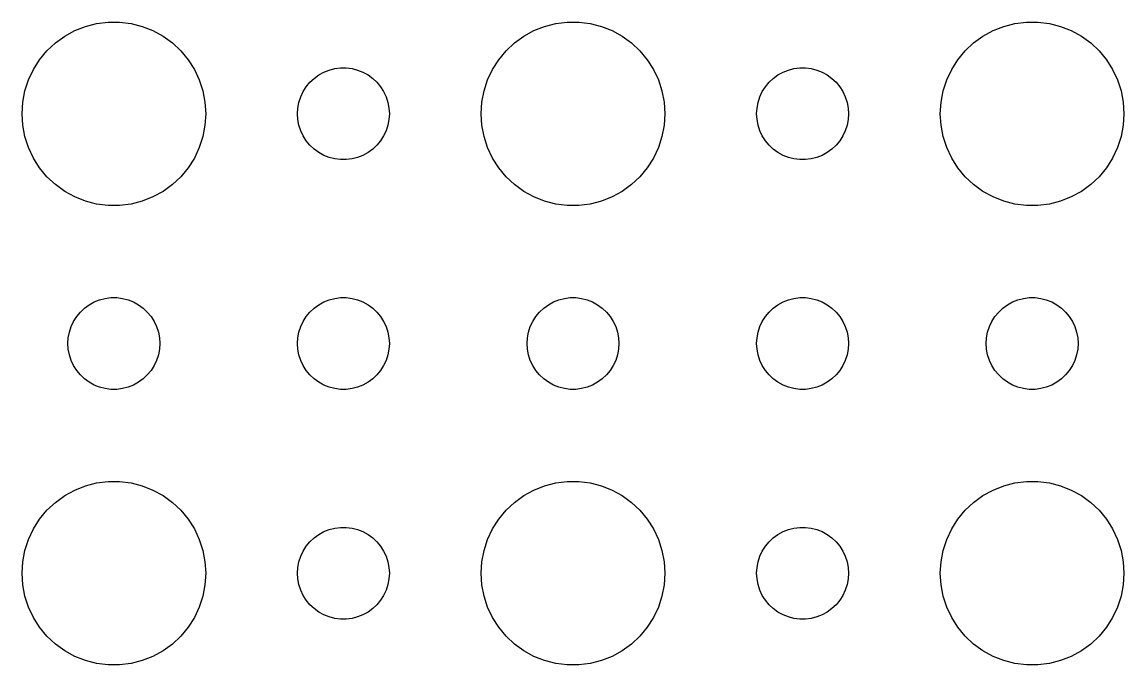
# Model space of a CAD drawing. Header units: metres. Extents: x -157 to 157, y -157 to 157.
# Drawn here: x -123 to -87, y -2.99 to 17.99 of the extents above; entities that cross this region are included whole.
import ezdxf

# ---------------------------------------------------------------- set-up
doc = ezdxf.new("R2010")
doc.units = ezdxf.units.M

msp = doc.modelspace()

# ---------------------------------------------------------------- linework, layer by layer
for p, q in [((-121.607, 17.533), (-121.277, 17.7145)), ((-121.277, 17.7145), (-120.927, 17.8532)), ((-120.927, 17.8532), (-120.562, 17.9469)), ((-120.562, 17.9469), (-120.188, 17.9941)), ((-120.188, 17.9941), (-119.812, 17.9941)), ((-119.812, 17.9941), (-119.438, 17.9469)), ((-119.438, 17.9469), (-119.073, 17.8532)), ((-119.073, 17.8532), (-118.723, 17.7145)), ((-118.723, 17.7145), (-118.393, 17.533)), ((-106.607, 17.533), (-106.277, 17.7145)), ((-106.277, 17.7145), (-105.927, 17.8532)), ((-105.927, 17.8532), (-105.562, 17.9469)), ((-105.562, 17.9469), (-105.188, 17.9941)), ((-105.188, 17.9941), (-104.812, 17.9941)), ((-104.812, 17.9941), (-104.438, 17.9469)), ((-104.438, 17.9469), (-104.073, 17.8532)), ((-104.073, 17.8532), (-103.723, 17.7145)), ((-103.723, 17.7145), (-103.393, 17.533)), ((-91.6075, 17.533), (-91.2773, 17.7145)), ((-91.2773, 17.7145), (-90.927, 17.8532)), ((-90.927, 17.8532), (-90.5621, 17.9469)), ((-90.5621, 17.9469), (-90.1884, 17.9941)), ((-90.1884, 17.9941), (-89.8116, 17.9941)), ((-89.8116, 17.9941), (-89.4379, 17.9469)), ((-89.4379, 17.9469), (-89.073, 17.8532)), ((-89.073, 17.8532), (-88.7227, 17.7145)), ((-88.7227, 17.7145), (-88.3925, 17.533)), ((-122.187, 17.0536), (-121.912, 17.3115)), ((-121.912, 17.3115), (-121.607, 17.533)), ((-118.393, 17.533), (-118.088, 17.3115)), ((-118.088, 17.3115), (-117.813, 17.0536)), ((-107.187, 17.0536), (-106.912, 17.3115)), ((-106.912, 17.3115), (-106.607, 17.533)), ((-103.393, 17.533), (-103.088, 17.3115)), ((-103.088, 17.3115), (-102.813, 17.0536)), ((-92.1869, 17.0536), (-91.9123, 17.3115)), ((-91.9123, 17.3115), (-91.6075, 17.533)), ((-88.3925, 17.533), (-88.0877, 17.3115)), ((-88.0877, 17.3115), (-87.8131, 17.0536)), ((-122.427, 16.7634), (-122.187, 17.0536)), ((-117.813, 17.0536), (-117.573, 16.7634)), ((-107.427, 16.7634), (-107.187, 17.0536)), ((-102.813, 17.0536), (-102.573, 16.7634)), ((-92.427, 16.7634), (-92.1869, 17.0536)), ((-87.8131, 17.0536), (-87.573, 16.7634)), ((-122.629, 16.4453), (-122.427, 16.7634)), ((-117.573, 16.7634), (-117.371, 16.4453)), ((-107.629, 16.4453), (-107.427, 16.7634)), ((-102.573, 16.7634), (-102.371, 16.4453)), ((-92.6289, 16.4453), (-92.427, 16.7634)), ((-87.573, 16.7634), (-87.3711, 16.4453)), ((-122.789, 16.1044), (-122.629, 16.4453)), ((-117.371, 16.4453), (-117.211, 16.1044)), ((-113.456, 16.1558), (-113.304, 16.2665)), ((-113.304, 16.2665), (-113.139, 16.3572)), ((-113.139, 16.3572), (-112.964, 16.4266)), ((-112.964, 16.4266), (-112.781, 16.4734)), ((-112.781, 16.4734), (-112.594, 16.497)), ((-112.594, 16.497), (-112.406, 16.497)), ((-112.406, 16.497), (-112.219, 16.4734)), ((-112.219, 16.4734), (-112.036, 16.4266)), ((-112.036, 16.4266), (-111.861, 16.3572)), ((-111.861, 16.3572), (-111.696, 16.2665)), ((-111.696, 16.2665), (-111.544, 16.1558)), ((-107.789, 16.1044), (-107.629, 16.4453)), ((-102.371, 16.4453), (-102.211, 16.1044)), ((-98.4561, 16.1558), (-98.3037, 16.2665)), ((-98.3037, 16.2665), (-98.1387, 16.3572)), ((-98.1387, 16.3572), (-97.9635, 16.4266)), ((-97.9635, 16.4266), (-97.7811, 16.4734)), ((-97.7811, 16.4734), (-97.5942, 16.497)), ((-97.5942, 16.497), (-97.4058, 16.497)), ((-97.4058, 16.497), (-97.2189, 16.4734)), ((-97.2189, 16.4734), (-97.0365, 16.4266)), ((-97.0365, 16.4266), (-96.8613, 16.3572)), ((-96.8613, 16.3572), (-96.6963, 16.2665)), ((-96.6963, 16.2665), (-96.5439, 16.1558)), ((-92.7893, 16.1044), (-92.6289, 16.4453)), ((-87.3711, 16.4453), (-87.2107, 16.1044)), ((-122.906, 15.7461), (-122.789, 16.1044)), ((-117.211, 16.1044), (-117.094, 15.7461)), ((-113.814, 15.7226), (-113.714, 15.8817)), ((-113.714, 15.8817), (-113.593, 16.0268)), ((-113.593, 16.0268), (-113.456, 16.1558)), ((-111.544, 16.1558), (-111.407, 16.0268)), ((-111.407, 16.0268), (-111.286, 15.8817)), ((-111.286, 15.8817), (-111.186, 15.7226)), ((-107.906, 15.7461), (-107.789, 16.1044)), ((-102.211, 16.1044), (-102.094, 15.7461)), ((-98.8145, 15.7226), (-98.7135, 15.8817)), ((-98.7135, 15.8817), (-98.5934, 16.0268)), ((-98.5934, 16.0268), (-98.4561, 16.1558)), ((-96.5439, 16.1558), (-96.4065, 16.0268)), ((-96.4065, 16.0268), (-96.2865, 15.8817)), ((-96.2865, 15.8817), (-96.1855, 15.7226)), ((-92.9057, 15.7461), (-92.7893, 16.1044)), ((-87.2107, 16.1044), (-87.0943, 15.7461)), ((-122.976, 15.376), (-122.906, 15.7461)), ((-117.094, 15.7461), (-117.024, 15.376)), ((-113.953, 15.373), (-113.895, 15.5522)), ((-113.895, 15.5522), (-113.814, 15.7226)), ((-111.186, 15.7226), (-111.105, 15.5522)), ((-111.105, 15.5522), (-111.047, 15.373)), ((-107.976, 15.376), (-107.906, 15.7461)), ((-102.094, 15.7461), (-102.024, 15.376)), ((-98.9529, 15.373), (-98.8947, 15.5522)), ((-98.8947, 15.5522), (-98.8145, 15.7226)), ((-96.1855, 15.7226), (-96.1053, 15.5522)), ((-96.1053, 15.5522), (-96.0471, 15.373)), ((-92.9763, 15.376), (-92.9057, 15.7461)), ((-87.0943, 15.7461), (-87.0237, 15.376)), ((-123, 15), (-122.976, 15.376)), ((-117.024, 15.376), (-117, 15)), ((-114, 15), (-113.988, 15.188)), ((-113.988, 15.188), (-113.953, 15.373)), ((-111.047, 15.373), (-111.012, 15.188)), ((-111.012, 15.188), (-111, 15)), ((-108, 15), (-107.976, 15.376)), ((-102.024, 15.376), (-102, 15)), ((-99, 15), (-98.9882, 15.188)), ((-98.9882, 15.188), (-98.9529, 15.373)), ((-96.0471, 15.373), (-96.0118, 15.188)), ((-96.0118, 15.188), (-96, 15)), ((-93, 15), (-92.9763, 15.376)), ((-87.0237, 15.376), (-87, 15)), ((-122.976, 14.624), (-123, 15)), ((-117, 15), (-117.024, 14.624)), ((-113.988, 14.812), (-114, 15)), ((-113.953, 14.627), (-113.988, 14.812)), ((-111.012, 14.812), (-111.047, 14.627)), ((-111, 15), (-111.012, 14.812)), ((-107.976, 14.624), (-108, 15)), ((-102, 15), (-102.024, 14.624)), ((-98.9882, 14.812), (-99, 15)), ((-98.9529, 14.627), (-98.9882, 14.812)), ((-96.0118, 14.812), (-96.0471, 14.627)), ((-96, 15), (-96.0118, 14.812)), ((-92.9763, 14.624), (-93, 15)), ((-87, 15), (-87.0237, 14.624)), ((-122.906, 14.2539), (-122.976, 14.624)), ((-117.024, 14.624), (-117.094, 14.2539)), ((-113.895, 14.4478), (-113.953, 14.627)), ((-113.814, 14.2774), (-113.895, 14.4478)), ((-111.105, 14.4478), (-111.186, 14.2774)), ((-111.047, 14.627), (-111.105, 14.4478)), ((-107.906, 14.2539), (-107.976, 14.624)), ((-102.024, 14.624), (-102.094, 14.2539)), ((-98.8947, 14.4478), (-98.9529, 14.627)), ((-98.8145, 14.2774), (-98.8947, 14.4478)), ((-96.1053, 14.4478), (-96.1855, 14.2774)), ((-96.0471, 14.627), (-96.1053, 14.4478)), ((-92.9057, 14.2539), (-92.9763, 14.624)), ((-87.0237, 14.624), (-87.0943, 14.2539)), ((-122.789, 13.8956), (-122.906, 14.2539)), ((-117.094, 14.2539), (-117.211, 13.8956)), ((-113.714, 14.1183), (-113.814, 14.2774)), ((-113.593, 13.9732), (-113.714, 14.1183)), ((-111.286, 14.1183), (-111.407, 13.9732)), ((-111.186, 14.2774), (-111.286, 14.1183)), ((-107.789, 13.8956), (-107.906, 14.2539)), ((-102.094, 14.2539), (-102.211, 13.8956)), ((-98.7135, 14.1183), (-98.8145, 14.2774)), ((-98.5934, 13.9732), (-98.7135, 14.1183)), ((-96.2865, 14.1183), (-96.4065, 13.9732)), ((-96.1855, 14.2774), (-96.2865, 14.1183)), ((-92.7893, 13.8956), (-92.9057, 14.2539)), ((-87.0943, 14.2539), (-87.2107, 13.8956)), ((-122.629, 13.5547), (-122.789, 13.8956)), ((-117.211, 13.8956), (-117.371, 13.5547)), ((-113.456, 13.8442), (-113.593, 13.9732)), ((-113.304, 13.7335), (-113.456, 13.8442)), ((-113.139, 13.6427), (-113.304, 13.7335)), ((-111.696, 13.7335), (-111.861, 13.6427)), ((-111.544, 13.8442), (-111.696, 13.7335)), ((-111.407, 13.9732), (-111.544, 13.8442)), ((-107.629, 13.5547), (-107.789, 13.8956)), ((-102.211, 13.8956), (-102.371, 13.5547)), ((-98.4561, 13.8442), (-98.5934, 13.9732)), ((-98.3037, 13.7335), (-98.4561, 13.8442)), ((-98.1387, 13.6427), (-98.3037, 13.7335)), ((-96.6963, 13.7335), (-96.8613, 13.6427)), ((-96.5439, 13.8442), (-96.6963, 13.7335)), ((-96.4065, 13.9732), (-96.5439, 13.8442)), ((-92.6289, 13.5547), (-92.7893, 13.8956)), ((-87.2107, 13.8956), (-87.3711, 13.5547)), ((-122.427, 13.2366), (-122.629, 13.5547)), ((-117.371, 13.5547), (-117.573, 13.2366)), ((-112.964, 13.5734), (-113.139, 13.6427)), ((-112.781, 13.5266), (-112.964, 13.5734)), ((-112.594, 13.5029), (-112.781, 13.5266)), ((-112.406, 13.5029), (-112.594, 13.5029)), ((-112.219, 13.5266), (-112.406, 13.5029)), ((-112.036, 13.5734), (-112.219, 13.5266)), ((-111.861, 13.6427), (-112.036, 13.5734)), ((-107.427, 13.2366), (-107.629, 13.5547)), ((-102.371, 13.5547), (-102.573, 13.2366)), ((-97.9635, 13.5734), (-98.1387, 13.6427)), ((-97.7811, 13.5266), (-97.9635, 13.5734)), ((-97.5942, 13.5029), (-97.7811, 13.5266)), ((-97.4058, 13.5029), (-97.5942, 13.5029)), ((-97.2189, 13.5266), (-97.4058, 13.5029)), ((-97.0365, 13.5734), (-97.2189, 13.5266)), ((-96.8613, 13.6427), (-97.0365, 13.5734)), ((-92.427, 13.2366), (-92.6289, 13.5547)), ((-87.3711, 13.5547), (-87.573, 13.2366)), ((-122.187, 12.9464), (-122.427, 13.2366)), ((-117.573, 13.2366), (-117.813, 12.9464)), ((-107.187, 12.9464), (-107.427, 13.2366)), ((-102.573, 13.2366), (-102.813, 12.9464)), ((-92.1869, 12.9464), (-92.427, 13.2366)), ((-87.573, 13.2366), (-87.8131, 12.9464)), ((-121.912, 12.6884), (-122.187, 12.9464)), ((-121.607, 12.467), (-121.912, 12.6884)), ((-118.088, 12.6884), (-118.393, 12.467)), ((-117.813, 12.9464), (-118.088, 12.6884)), ((-106.912, 12.6884), (-107.187, 12.9464)), ((-106.607, 12.467), (-106.912, 12.6884)), ((-103.088, 12.6884), (-103.393, 12.467)), ((-102.813, 12.9464), (-103.088, 12.6884)), ((-91.9123, 12.6884), (-92.1869, 12.9464)), ((-91.6075, 12.467), (-91.9123, 12.6884)), ((-88.0877, 12.6884), (-88.3925, 12.467)), ((-87.8131, 12.9464), (-88.0877, 12.6884)), ((-121.277, 12.2855), (-121.607, 12.467)), ((-120.927, 12.1468), (-121.277, 12.2855)), ((-118.723, 12.2855), (-119.073, 12.1468)), ((-118.393, 12.467), (-118.723, 12.2855)), ((-106.277, 12.2855), (-106.607, 12.467)), ((-105.927, 12.1468), (-106.277, 12.2855)), ((-103.723, 12.2855), (-104.073, 12.1468)), ((-103.393, 12.467), (-103.723, 12.2855)), ((-91.2773, 12.2855), (-91.6075, 12.467)), ((-90.927, 12.1468), (-91.2773, 12.2855)), ((-88.7227, 12.2855), (-89.073, 12.1468)), ((-88.3925, 12.467), (-88.7227, 12.2855)), ((-120.562, 12.0531), (-120.927, 12.1468)), ((-120.188, 12.0059), (-120.562, 12.0531)), ((-119.812, 12.0059), (-120.188, 12.0059)), ((-119.438, 12.0531), (-119.812, 12.0059)), ((-119.073, 12.1468), (-119.438, 12.0531)), ((-105.562, 12.0531), (-105.927, 12.1468)), ((-105.188, 12.0059), (-105.562, 12.0531)), ((-104.812, 12.0059), (-105.188, 12.0059)), ((-104.438, 12.0531), (-104.812, 12.0059)), ((-104.073, 12.1468), (-104.438, 12.0531)), ((-90.5621, 12.0531), (-90.927, 12.1468)), ((-90.1884, 12.0059), (-90.5621, 12.0531)), ((-89.8116, 12.0059), (-90.1884, 12.0059)), ((-89.4379, 12.0531), (-89.8116, 12.0059)), ((-89.073, 12.1468), (-89.4379, 12.0531)), ((-121.093, 8.52681), (-120.956, 8.65576)), ((-120.956, 8.65576), (-120.804, 8.76648)), ((-120.804, 8.76648), (-120.639, 8.85724)), ((-120.639, 8.85724), (-120.464, 8.92657)), ((-120.464, 8.92657), (-120.281, 8.97342)), ((-120.281, 8.97342), (-120.094, 8.99704)), ((-120.094, 8.99704), (-119.906, 8.99704)), ((-119.906, 8.99704), (-119.719, 8.97342)), ((-119.719, 8.97342), (-119.536, 8.92657)), ((-119.536, 8.92657), (-119.361, 8.85724)), ((-119.361, 8.85724), (-119.196, 8.76648)), ((-119.196, 8.76648), (-119.044, 8.65576)), ((-119.044, 8.65576), (-118.907, 8.52681)), ((-113.593, 8.52681), (-113.456, 8.65576)), ((-113.456, 8.65576), (-113.304, 8.76648)), ((-113.304, 8.76648), (-113.139, 8.85724)), ((-113.139, 8.85724), (-112.964, 8.92657)), ((-112.964, 8.92657), (-112.781, 8.97342)), ((-112.781, 8.97342), (-112.594, 8.99704)), ((-112.594, 8.99704), (-112.406, 8.99704)), ((-112.406, 8.99704), (-112.219, 8.97342)), ((-112.219, 8.97342), (-112.036, 8.92657)), ((-112.036, 8.92657), (-111.861, 8.85724)), ((-111.861, 8.85724), (-111.696, 8.76648)), ((-111.696, 8.76648), (-111.544, 8.65576)), ((-111.544, 8.65576), (-111.407, 8.52681)), ((-106.093, 8.52681), (-105.956, 8.65576)), ((-105.956, 8.65576), (-105.804, 8.76648)), ((-105.804, 8.76648), (-105.639, 8.85724)), ((-105.639, 8.85724), (-105.464, 8.92657)), ((-105.464, 8.92657), (-105.281, 8.97342)), ((-105.281, 8.97342), (-105.094, 8.99704)), ((-105.094, 8.99704), (-104.906, 8.99704)), ((-104.906, 8.99704), (-104.719, 8.97342)), ((-104.719, 8.97342), (-104.536, 8.92657)), ((-104.536, 8.92657), (-104.361, 8.85724)), ((-104.361, 8.85724), (-104.196, 8.76648)), ((-104.196, 8.76648), (-104.044, 8.65576)), ((-104.044, 8.65576), (-103.907, 8.52681)), ((-98.5934, 8.52681), (-98.4561, 8.65576)), ((-98.4561, 8.65576), (-98.3037, 8.76648)), ((-98.3037, 8.76648), (-98.1387, 8.85724)), ((-98.1387, 8.85724), (-97.9635, 8.92657)), ((-97.9635, 8.92657), (-97.7811, 8.97342)), ((-97.7811, 8.97342), (-97.5942, 8.99704)), ((-97.5942, 8.99704), (-97.4058, 8.99704)), ((-97.4058, 8.99704), (-97.2189, 8.97342)), ((-97.2189, 8.97342), (-97.0365, 8.92657)), ((-97.0365, 8.92657), (-96.8613, 8.85724)), ((-96.8613, 8.85724), (-96.6963, 8.76648)), ((-96.6963, 8.76648), (-96.5439, 8.65576)), ((-96.5439, 8.65576), (-96.4065, 8.52681)), ((-91.0934, 8.52681), (-90.9561, 8.65576)), ((-90.9561, 8.65576), (-90.8037, 8.76648)), ((-90.8037, 8.76648), (-90.6387, 8.85724)), ((-90.6387, 8.85724), (-90.4635, 8.92657)), ((-90.4635, 8.92657), (-90.2811, 8.97342)), ((-90.2811, 8.97342), (-90.0942, 8.99704)), ((-90.0942, 8.99704), (-89.9058, 8.99704)), ((-89.9058, 8.99704), (-89.7189, 8.97342)), ((-89.7189, 8.97342), (-89.5365, 8.92657)), ((-89.5365, 8.92657), (-89.3613, 8.85724)), ((-89.3613, 8.85724), (-89.1963, 8.76648)), ((-89.1963, 8.76648), (-89.0439, 8.65576)), ((-89.0439, 8.65576), (-88.9065, 8.52681)), ((-121.314, 8.22263), (-121.214, 8.38167)), ((-121.214, 8.38167), (-121.093, 8.52681)), ((-118.907, 8.52681), (-118.786, 8.38167)), ((-118.786, 8.38167), (-118.686, 8.22263)), ((-113.814, 8.22263), (-113.714, 8.38167)), ((-113.714, 8.38167), (-113.593, 8.52681)), ((-111.407, 8.52681), (-111.286, 8.38167)), ((-111.286, 8.38167), (-111.186, 8.22263)), ((-106.314, 8.22263), (-106.214, 8.38167)), ((-106.214, 8.38167), (-106.093, 8.52681)), ((-103.907, 8.52681), (-103.786, 8.38167)), ((-103.786, 8.38167), (-103.686, 8.22263)), ((-98.8145, 8.22263), (-98.7135, 8.38167)), ((-98.7135, 8.38167), (-98.5934, 8.52681)), ((-96.4065, 8.52681), (-96.2865, 8.38167)), ((-96.2865, 8.38167), (-96.1855, 8.22263)), ((-91.3145, 8.22263), (-91.2135, 8.38167)), ((-91.2135, 8.38167), (-91.0934, 8.52681)), ((-88.9065, 8.52681), (-88.7865, 8.38167)), ((-88.7865, 8.38167), (-88.6855, 8.22263)), ((-121.453, 7.87303), (-121.395, 8.05219)), ((-121.395, 8.05219), (-121.314, 8.22263)), ((-118.686, 8.22263), (-118.605, 8.05219)), ((-118.605, 8.05219), (-118.547, 7.87303)), ((-113.953, 7.87303), (-113.895, 8.05219)), ((-113.895, 8.05219), (-113.814, 8.22263)), ((-111.186, 8.22263), (-111.105, 8.05219)), ((-111.105, 8.05219), (-111.047, 7.87303)), ((-106.453, 7.87303), (-106.395, 8.05219)), ((-106.395, 8.05219), (-106.314, 8.22263)), ((-103.686, 8.22263), (-103.605, 8.05219)), ((-103.605, 8.05219), (-103.547, 7.87303)), ((-98.9529, 7.87303), (-98.8947, 8.05219)), ((-98.8947, 8.05219), (-98.8145, 8.22263)), ((-96.1855, 8.22263), (-96.1053, 8.05219)), ((-96.1053, 8.05219), (-96.0471, 7.87303)), ((-91.4529, 7.87303), (-91.3947, 8.05219)), ((-91.3947, 8.05219), (-91.3145, 8.22263)), ((-88.6855, 8.22263), (-88.6053, 8.05219)), ((-88.6053, 8.05219), (-88.5471, 7.87303)), ((-121.5, 7.5), (-121.488, 7.68799)), ((-121.488, 7.68799), (-121.453, 7.87303)), ((-118.547, 7.87303), (-118.512, 7.68799)), ((-118.512, 7.68799), (-118.5, 7.5)), ((-114, 7.5), (-113.988, 7.68799)), ((-113.988, 7.68799), (-113.953, 7.87303)), ((-111.047, 7.87303), (-111.012, 7.68799)), ((-111.012, 7.68799), (-111, 7.5)), ((-106.5, 7.5), (-106.488, 7.68799)), ((-106.488, 7.68799), (-106.453, 7.87303)), ((-103.547, 7.87303), (-103.512, 7.68799)), ((-103.512, 7.68799), (-103.5, 7.5)), ((-99, 7.5), (-98.9882, 7.68799)), ((-98.9882, 7.68799), (-98.9529, 7.87303)), ((-96.0471, 7.87303), (-96.0118, 7.68799)), ((-96.0118, 7.68799), (-96, 7.5)), ((-91.5, 7.5), (-91.4882, 7.68799)), ((-91.4882, 7.68799), (-91.4529, 7.87303)), ((-88.5471, 7.87303), (-88.5118, 7.68799)), ((-88.5118, 7.68799), (-88.5, 7.5)), ((-121.488, 7.312), (-121.5, 7.5)), ((-121.453, 7.12695), (-121.488, 7.312)), ((-118.512, 7.312), (-118.547, 7.12695)), ((-118.5, 7.5), (-118.512, 7.312)), ((-113.988, 7.312), (-114, 7.5)), ((-113.953, 7.12695), (-113.988, 7.312)), ((-111.012, 7.312), (-111.047, 7.12695)), ((-111, 7.5), (-111.012, 7.312)), ((-106.488, 7.312), (-106.5, 7.5)), ((-106.453, 7.12695), (-106.488, 7.312)), ((-103.512, 7.312), (-103.547, 7.12695)), ((-103.5, 7.5), (-103.512, 7.312)), ((-98.9882, 7.312), (-99, 7.5)), ((-98.9529, 7.12695), (-98.9882, 7.312)), ((-96.0118, 7.312), (-96.0471, 7.12695)), ((-96, 7.5), (-96.0118, 7.312)), ((-91.4882, 7.312), (-91.5, 7.5)), ((-91.4529, 7.12695), (-91.4882, 7.312)), ((-88.5118, 7.312), (-88.5471, 7.12695)), ((-88.5, 7.5), (-88.5118, 7.312)), ((-121.395, 6.9478), (-121.453, 7.12695)), ((-121.314, 6.77736), (-121.395, 6.9478)), ((-118.605, 6.9478), (-118.686, 6.77736)), ((-118.547, 7.12695), (-118.605, 6.9478)), ((-113.895, 6.9478), (-113.953, 7.12695)), ((-113.814, 6.77736), (-113.895, 6.9478)), ((-111.105, 6.9478), (-111.186, 6.77736)), ((-111.047, 7.12695), (-111.105, 6.9478)), ((-106.395, 6.9478), (-106.453, 7.12695)), ((-106.314, 6.77736), (-106.395, 6.9478)), ((-103.605, 6.9478), (-103.686, 6.77736)), ((-103.547, 7.12695), (-103.605, 6.9478)), ((-98.8947, 6.9478), (-98.9529, 7.12695)), ((-98.8145, 6.77736), (-98.8947, 6.9478)), ((-96.1053, 6.9478), (-96.1855, 6.77736)), ((-96.0471, 7.12695), (-96.1053, 6.9478)), ((-91.3947, 6.9478), (-91.4529, 7.12695)), ((-91.3145, 6.77736), (-91.3947, 6.9478)), ((-88.6053, 6.9478), (-88.6855, 6.77736)), ((-88.5471, 7.12695), (-88.6053, 6.9478)), ((-121.214, 6.61832), (-121.314, 6.77736)), ((-121.093, 6.47318), (-121.214, 6.61832)), ((-118.786, 6.61832), (-118.907, 6.47318)), ((-118.686, 6.77736), (-118.786, 6.61832)), ((-113.714, 6.61832), (-113.814, 6.77736)), ((-113.593, 6.47318), (-113.714, 6.61832)), ((-111.286, 6.61832), (-111.407, 6.47318)), ((-111.186, 6.77736), (-111.286, 6.61832)), ((-106.214, 6.61832), (-106.314, 6.77736)), ((-106.093, 6.47318), (-106.214, 6.61832)), ((-103.786, 6.61832), (-103.907, 6.47318)), ((-103.686, 6.77736), (-103.786, 6.61832)), ((-98.7135, 6.61832), (-98.8145, 6.77736)), ((-98.5934, 6.47318), (-98.7135, 6.61832)), ((-96.2865, 6.61832), (-96.4065, 6.47318)), ((-96.1855, 6.77736), (-96.2865, 6.61832)), ((-91.2135, 6.61832), (-91.3145, 6.77736)), ((-91.0934, 6.47318), (-91.2135, 6.61832)), ((-88.7865, 6.61832), (-88.9065, 6.47318)), ((-88.6855, 6.77736), (-88.7865, 6.61832)), ((-120.956, 6.34422), (-121.093, 6.47318)), ((-120.804, 6.23351), (-120.956, 6.34422)), ((-120.639, 6.14275), (-120.804, 6.23351)), ((-120.464, 6.07341), (-120.639, 6.14275)), ((-119.361, 6.14275), (-119.536, 6.07341)), ((-119.196, 6.23351), (-119.361, 6.14275)), ((-119.044, 6.34422), (-119.196, 6.23351)), ((-118.907, 6.47318), (-119.044, 6.34422)), ((-113.456, 6.34422), (-113.593, 6.47318)), ((-113.304, 6.23351), (-113.456, 6.34422)), ((-113.139, 6.14275), (-113.304, 6.23351)), ((-112.964, 6.07341), (-113.139, 6.14275)), ((-111.861, 6.14275), (-112.036, 6.07341)), ((-111.696, 6.23351), (-111.861, 6.14275)), ((-111.544, 6.34422), (-111.696, 6.23351)), ((-111.407, 6.47318), (-111.544, 6.34422)), ((-105.956, 6.34422), (-106.093, 6.47318)), ((-105.804, 6.23351), (-105.956, 6.34422)), ((-105.639, 6.14275), (-105.804, 6.23351)), ((-105.464, 6.07341), (-105.639, 6.14275)), ((-104.361, 6.14275), (-104.536, 6.07341)), ((-104.196, 6.23351), (-104.361, 6.14275)), ((-104.044, 6.34422), (-104.196, 6.23351)), ((-103.907, 6.47318), (-104.044, 6.34422)), ((-98.4561, 6.34422), (-98.5934, 6.47318)), ((-98.3037, 6.23351), (-98.4561, 6.34422)), ((-98.1387, 6.14275), (-98.3037, 6.23351)), ((-97.9635, 6.07341), (-98.1387, 6.14275)), ((-96.8613, 6.14275), (-97.0365, 6.07341)), ((-96.6963, 6.23351), (-96.8613, 6.14275)), ((-96.5439, 6.34422), (-96.6963, 6.23351)), ((-96.4065, 6.47318), (-96.5439, 6.34422)), ((-90.9561, 6.34422), (-91.0934, 6.47318)), ((-90.8037, 6.23351), (-90.9561, 6.34422)), ((-90.6387, 6.14275), (-90.8037, 6.23351)), ((-90.4635, 6.07341), (-90.6387, 6.14275)), ((-89.3613, 6.14275), (-89.5365, 6.07341)), ((-89.1963, 6.23351), (-89.3613, 6.14275)), ((-89.0439, 6.34422), (-89.1963, 6.23351)), ((-88.9065, 6.47318), (-89.0439, 6.34422)), ((-120.281, 6.02657), (-120.464, 6.07341)), ((-120.094, 6.00294), (-120.281, 6.02657)), ((-119.906, 6.00294), (-120.094, 6.00294)), ((-119.719, 6.02657), (-119.906, 6.00294)), ((-119.536, 6.07341), (-119.719, 6.02657)), ((-112.781, 6.02657), (-112.964, 6.07341)), ((-112.594, 6.00294), (-112.781, 6.02657)), ((-112.406, 6.00294), (-112.594, 6.00294)), ((-112.219, 6.02657), (-112.406, 6.00294)), ((-112.036, 6.07341), (-112.219, 6.02657)), ((-105.281, 6.02657), (-105.464, 6.07341)), ((-105.094, 6.00294), (-105.281, 6.02657)), ((-104.906, 6.00294), (-105.094, 6.00294)), ((-104.719, 6.02657), (-104.906, 6.00294)), ((-104.536, 6.07341), (-104.719, 6.02657)), ((-97.7811, 6.02657), (-97.9635, 6.07341)), ((-97.5942, 6.00294), (-97.7811, 6.02657)), ((-97.4058, 6.00294), (-97.5942, 6.00294)), ((-97.2189, 6.02657), (-97.4058, 6.00294)), ((-97.0365, 6.07341), (-97.2189, 6.02657)), ((-90.2811, 6.02657), (-90.4635, 6.07341)), ((-90.0942, 6.00294), (-90.2811, 6.02657)), ((-89.9058, 6.00294), (-90.0942, 6.00294)), ((-89.7189, 6.02657), (-89.9058, 6.00294)), ((-89.5365, 6.07341), (-89.7189, 6.02657)), ((-120.927, 2.85316), (-120.562, 2.94685)), ((-120.562, 2.94685), (-120.188, 2.99408)), ((-120.188, 2.99408), (-119.812, 2.99408)), ((-119.812, 2.99408), (-119.438, 2.94685)), ((-119.438, 2.94685), (-119.073, 2.85316)), ((-105.927, 2.85316), (-105.562, 2.94685)), ((-105.562, 2.94685), (-105.188, 2.99408)), ((-105.188, 2.99408), (-104.812, 2.99408)), ((-104.812, 2.99408), (-104.438, 2.94685)), ((-104.438, 2.94685), (-104.073, 2.85316)), ((-90.927, 2.85316), (-90.5621, 2.94685)), ((-90.5621, 2.94685), (-90.1884, 2.99408)), ((-90.1884, 2.99408), (-89.8116, 2.99408)), ((-89.8116, 2.99408), (-89.4379, 2.94685)), ((-89.4379, 2.94685), (-89.073, 2.85316)), ((-121.912, 2.31154), (-121.607, 2.53297)), ((-121.607, 2.53297), (-121.277, 2.71448)), ((-121.277, 2.71448), (-120.927, 2.85316)), ((-119.073, 2.85316), (-118.723, 2.71448)), ((-118.723, 2.71448), (-118.393, 2.53297)), ((-118.393, 2.53297), (-118.088, 2.31154)), ((-106.912, 2.31154), (-106.607, 2.53297)), ((-106.607, 2.53297), (-106.277, 2.71448)), ((-106.277, 2.71448), (-105.927, 2.85316)), ((-104.073, 2.85316), (-103.723, 2.71448)), ((-103.723, 2.71448), (-103.393, 2.53297)), ((-103.393, 2.53297), (-103.088, 2.31154)), ((-91.9123, 2.31154), (-91.6075, 2.53297)), ((-91.6075, 2.53297), (-91.2773, 2.71448)), ((-91.2773, 2.71448), (-90.927, 2.85316)), ((-89.073, 2.85316), (-88.7227, 2.71448)), ((-88.7227, 2.71448), (-88.3925, 2.53297)), ((-88.3925, 2.53297), (-88.0877, 2.31154)), ((-122.187, 2.05363), (-121.912, 2.31154)), ((-118.088, 2.31154), (-117.813, 2.05363)), ((-107.187, 2.05363), (-106.912, 2.31154)), ((-103.088, 2.31154), (-102.813, 2.05363)), ((-92.1869, 2.05363), (-91.9123, 2.31154)), ((-88.0877, 2.31154), (-87.8131, 2.05363)), ((-122.427, 1.76335), (-122.187, 2.05363)), ((-117.813, 2.05363), (-117.573, 1.76335)), ((-107.427, 1.76335), (-107.187, 2.05363)), ((-102.813, 2.05363), (-102.573, 1.76335)), ((-92.427, 1.76335), (-92.1869, 2.05363)), ((-87.8131, 2.05363), (-87.573, 1.76335)), ((-122.789, 1.10437), (-122.629, 1.44525)), ((-122.629, 1.44525), (-122.427, 1.76335)), ((-117.573, 1.76335), (-117.371, 1.44525)), ((-117.371, 1.44525), (-117.211, 1.10437)), ((-112.964, 1.42657), (-112.781, 1.47342)), ((-112.781, 1.47342), (-112.594, 1.49704)), ((-112.594, 1.49704), (-112.406, 1.49704)), ((-112.406, 1.49704), (-112.219, 1.47342)), ((-112.219, 1.47342), (-112.036, 1.42657)), ((-107.789, 1.10437), (-107.629, 1.44525)), ((-107.629, 1.44525), (-107.427, 1.76335)), ((-102.573, 1.76335), (-102.371, 1.44525)), ((-102.371, 1.44525), (-102.211, 1.10437)), ((-97.9635, 1.42657), (-97.7811, 1.47342)), ((-97.7811, 1.47342), (-97.5942, 1.49704)), ((-97.5942, 1.49704), (-97.4058, 1.49704)), ((-97.4058, 1.49704), (-97.2189, 1.47342)), ((-97.2189, 1.47342), (-97.0365, 1.42657)), ((-92.7893, 1.10437), (-92.6289, 1.44525)), ((-92.6289, 1.44525), (-92.427, 1.76335)), ((-87.573, 1.76335), (-87.3711, 1.44525)), ((-87.3711, 1.44525), (-87.2107, 1.10437)), ((-122.906, 0.74606), (-122.789, 1.10437)), ((-117.211, 1.10437), (-117.094, 0.74606)), ((-113.593, 1.02681), (-113.456, 1.15576)), ((-113.456, 1.15576), (-113.304, 1.26648)), ((-113.304, 1.26648), (-113.139, 1.35724)), ((-113.139, 1.35724), (-112.964, 1.42657)), ((-112.036, 1.42657), (-111.861, 1.35724)), ((-111.861, 1.35724), (-111.696, 1.26648)), ((-111.696, 1.26648), (-111.544, 1.15576)), ((-111.544, 1.15576), (-111.407, 1.02681)), ((-107.906, 0.74606), (-107.789, 1.10437)), ((-102.211, 1.10437), (-102.094, 0.74606)), ((-98.5934, 1.02681), (-98.4561, 1.15576)), ((-98.4561, 1.15576), (-98.3037, 1.26648)), ((-98.3037, 1.26648), (-98.1387, 1.35724)), ((-98.1387, 1.35724), (-97.9635, 1.42657)), ((-97.0365, 1.42657), (-96.8613, 1.35724)), ((-96.8613, 1.35724), (-96.6963, 1.26648)), ((-96.6963, 1.26648), (-96.5439, 1.15576)), ((-96.5439, 1.15576), (-96.4065, 1.02681)), ((-92.9057, 0.74606), (-92.7893, 1.10437)), ((-87.2107, 1.10437), (-87.0943, 0.74606)), ((-122.976, 0.37599), (-122.906, 0.74606)), ((-117.094, 0.74606), (-117.024, 0.37599)), ((-113.895, 0.55219), (-113.814, 0.72263)), ((-113.814, 0.72263), (-113.714, 0.88167)), ((-113.714, 0.88167), (-113.593, 1.02681)), ((-111.407, 1.02681), (-111.286, 0.88167)), ((-111.286, 0.88167), (-111.186, 0.72263)), ((-111.186, 0.72263), (-111.105, 0.55219)), ((-107.976, 0.37599), (-107.906, 0.74606)), ((-102.094, 0.74606), (-102.024, 0.37599)), ((-98.8947, 0.55219), (-98.8145, 0.72263)), ((-98.8145, 0.72263), (-98.7135, 0.88167)), ((-98.7135, 0.88167), (-98.5934, 1.02681)), ((-96.4065, 1.02681), (-96.2865, 0.88167)), ((-96.2865, 0.88167), (-96.1855, 0.72263)), ((-96.1855, 0.72263), (-96.1053, 0.55219)), ((-92.9763, 0.37599), (-92.9057, 0.74606)), ((-87.0943, 0.74606), (-87.0237, 0.37599)), ((-123, 0), (-122.976, 0.37599)), ((-117.024, 0.37599), (-117, 0)), ((-113.988, 0.18799), (-113.953, 0.37303)), ((-113.953, 0.37303), (-113.895, 0.55219)), ((-111.105, 0.55219), (-111.047, 0.37303)), ((-111.047, 0.37303), (-111.012, 0.18799)), ((-108, 0), (-107.976, 0.37599)), ((-102.024, 0.37599), (-102, 0)), ((-98.9882, 0.18799), (-98.9529, 0.37303)), ((-98.9529, 0.37303), (-98.8947, 0.55219)), ((-96.1053, 0.55219), (-96.0471, 0.37303)), ((-96.0471, 0.37303), (-96.0118, 0.18799)), ((-93, 0), (-92.9763, 0.37599)), ((-87.0237, 0.37599), (-87, 0)), ((-122.976, -0.37599), (-123, 0)), ((-117, 0), (-117.024, -0.37599)), ((-114, 0), (-113.988, 0.18799)), ((-113.988, -0.18799), (-114, 0)), ((-111.012, 0.18799), (-111, 0)), ((-111, 0), (-111.012, -0.18799)), ((-107.976, -0.37599), (-108, 0)), ((-102, 0), (-102.024, -0.37599)), ((-99, 0), (-98.9882, 0.18799)), ((-98.9882, -0.18799), (-99, 0)), ((-96.0118, 0.18799), (-96, 0)), ((-96, 0), (-96.0118, -0.18799)), ((-92.9763, -0.37599), (-93, 0)), ((-87, 0), (-87.0237, -0.37599)), ((-113.953, -0.37303), (-113.988, -0.18799)), ((-111.012, -0.18799), (-111.047, -0.37303)), ((-98.9529, -0.37303), (-98.9882, -0.18799)), ((-96.0118, -0.18799), (-96.0471, -0.37303)), ((-122.906, -0.74606), (-122.976, -0.37599)), ((-117.024, -0.37599), (-117.094, -0.74606)), ((-113.895, -0.55219), (-113.953, -0.37303)), ((-113.814, -0.72263), (-113.895, -0.55219)), ((-111.105, -0.55219), (-111.186, -0.72263)), ((-111.047, -0.37303), (-111.105, -0.55219)), ((-107.906, -0.74606), (-107.976, -0.37599)), ((-102.024, -0.37599), (-102.094, -0.74606)), ((-98.8947, -0.55219), (-98.9529, -0.37303)), ((-98.8145, -0.72263), (-98.8947, -0.55219)), ((-96.1053, -0.55219), (-96.1855, -0.72263)), ((-96.0471, -0.37303), (-96.1053, -0.55219)), ((-92.9057, -0.74606), (-92.9763, -0.37599)), ((-87.0237, -0.37599), (-87.0943, -0.74606)), ((-122.789, -1.10437), (-122.906, -0.74606)), ((-117.094, -0.74606), (-117.211, -1.10437)), ((-113.714, -0.88167), (-113.814, -0.72263)), ((-113.593, -1.02681), (-113.714, -0.88167)), ((-113.456, -1.15576), (-113.593, -1.02681)), ((-111.407, -1.02681), (-111.544, -1.15576)), ((-111.286, -0.88167), (-111.407, -1.02681)), ((-111.186, -0.72263), (-111.286, -0.88167)), ((-107.789, -1.10437), (-107.906, -0.74606)), ((-102.094, -0.74606), (-102.211, -1.10437)), ((-98.7135, -0.88167), (-98.8145, -0.72263)), ((-98.5934, -1.02681), (-98.7135, -0.88167)), ((-98.4561, -1.15576), (-98.5934, -1.02681)), ((-96.4065, -1.02681), (-96.5439, -1.15576)), ((-96.2865, -0.88167), (-96.4065, -1.02681)), ((-96.1855, -0.72263), (-96.2865, -0.88167)), ((-92.7893, -1.10437), (-92.9057, -0.74606)), ((-87.0943, -0.74606), (-87.2107, -1.10437)), ((-122.629, -1.44525), (-122.789, -1.10437)), ((-117.211, -1.10437), (-117.371, -1.44525)), ((-113.304, -1.26648), (-113.456, -1.15576)), ((-113.139, -1.35724), (-113.304, -1.26648)), ((-112.964, -1.42657), (-113.139, -1.35724)), ((-112.781, -1.47342), (-112.964, -1.42657)), ((-112.036, -1.42657), (-112.219, -1.47342)), ((-111.861, -1.35724), (-112.036, -1.42657)), ((-111.696, -1.26648), (-111.861, -1.35724)), ((-111.544, -1.15576), (-111.696, -1.26648)), ((-107.629, -1.44525), (-107.789, -1.10437)), ((-102.211, -1.10437), (-102.371, -1.44525)), ((-98.3037, -1.26648), (-98.4561, -1.15576)), ((-98.1387, -1.35724), (-98.3037, -1.26648)), ((-97.9635, -1.42657), (-98.1387, -1.35724)), ((-97.7811, -1.47342), (-97.9635, -1.42657)), ((-97.0365, -1.42657), (-97.2189, -1.47342)), ((-96.8613, -1.35724), (-97.0365, -1.42657)), ((-96.6963, -1.26648), (-96.8613, -1.35724)), ((-96.5439, -1.15576), (-96.6963, -1.26648)), ((-92.6289, -1.44525), (-92.7893, -1.10437)), ((-87.2107, -1.10437), (-87.3711, -1.44525)), ((-122.427, -1.76335), (-122.629, -1.44525)), ((-122.187, -2.05363), (-122.427, -1.76335)), ((-117.573, -1.76335), (-117.813, -2.05363)), ((-117.371, -1.44525), (-117.573, -1.76335)), ((-112.594, -1.49704), (-112.781, -1.47342)), ((-112.406, -1.49704), (-112.594, -1.49704)), ((-112.219, -1.47342), (-112.406, -1.49704)), ((-107.427, -1.76335), (-107.629, -1.44525)), ((-107.187, -2.05363), (-107.427, -1.76335)), ((-102.573, -1.76335), (-102.813, -2.05363)), ((-102.371, -1.44525), (-102.573, -1.76335)), ((-97.5942, -1.49704), (-97.7811, -1.47342)), ((-97.4058, -1.49704), (-97.5942, -1.49704)), ((-97.2189, -1.47342), (-97.4058, -1.49704)), ((-92.427, -1.76335), (-92.6289, -1.44525)), ((-92.1869, -2.05363), (-92.427, -1.76335)), ((-87.573, -1.76335), (-87.8131, -2.05363)), ((-87.3711, -1.44525), (-87.573, -1.76335)), ((-121.912, -2.31154), (-122.187, -2.05363)), ((-117.813, -2.05363), (-118.088, -2.31154)), ((-106.912, -2.31154), (-107.187, -2.05363)), ((-102.813, -2.05363), (-103.088, -2.31154)), ((-91.9123, -2.31154), (-92.1869, -2.05363)), ((-87.8131, -2.05363), (-88.0877, -2.31154)), ((-121.607, -2.53297), (-121.912, -2.31154)), ((-118.088, -2.31154), (-118.393, -2.53297)), ((-106.607, -2.53297), (-106.912, -2.31154)), ((-103.088, -2.31154), (-103.393, -2.53297)), ((-91.6075, -2.53297), (-91.9123, -2.31154)), ((-88.0877, -2.31154), (-88.3925, -2.53297)), ((-121.277, -2.71448), (-121.607, -2.53297)), ((-120.927, -2.85316), (-121.277, -2.71448)), ((-120.562, -2.94685), (-120.927, -2.85316)), ((-119.073, -2.85316), (-119.438, -2.94685)), ((-118.723, -2.71448), (-119.073, -2.85316)), ((-118.393, -2.53297), (-118.723, -2.71448)), ((-106.277, -2.71448), (-106.607, -2.53297)), ((-105.927, -2.85316), (-106.277, -2.71448)), ((-105.562, -2.94685), (-105.927, -2.85316)), ((-104.073, -2.85316), (-104.438, -2.94685)), ((-103.723, -2.71448), (-104.073, -2.85316)), ((-103.393, -2.53297), (-103.723, -2.71448)), ((-91.2773, -2.71448), (-91.6075, -2.53297)), ((-90.927, -2.85316), (-91.2773, -2.71448)), ((-90.5621, -2.94685), (-90.927, -2.85316)), ((-89.073, -2.85316), (-89.4379, -2.94685)), ((-88.7227, -2.71448), (-89.073, -2.85316)), ((-88.3925, -2.53297), (-88.7227, -2.71448)), ((-120.188, -2.99408), (-120.562, -2.94685)), ((-119.812, -2.99408), (-120.188, -2.99408)), ((-119.438, -2.94685), (-119.812, -2.99408)), ((-105.188, -2.99408), (-105.562, -2.94685)), ((-104.812, -2.99408), (-105.188, -2.99408)), ((-104.438, -2.94685), (-104.812, -2.99408)), ((-90.1884, -2.99408), (-90.5621, -2.94685)), ((-89.8116, -2.99408), (-90.1884, -2.99408)), ((-89.4379, -2.94685), (-89.8116, -2.99408))]:
    msp.add_line(p, q)

doc.saveas('drawing.dxf')
